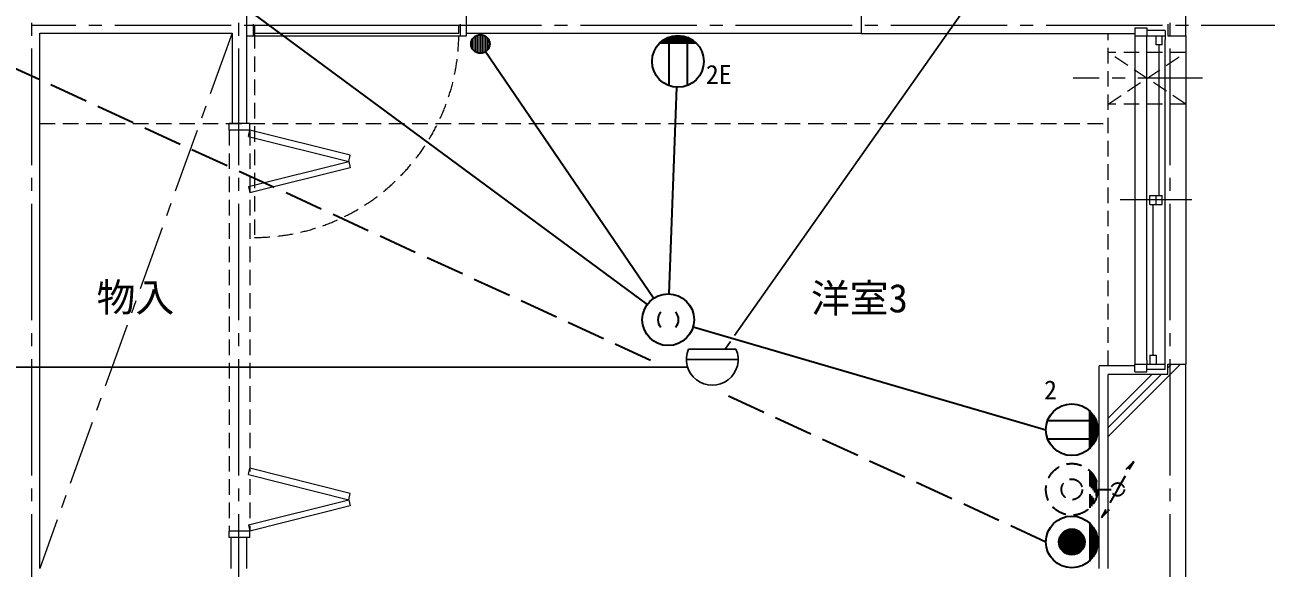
# Model space of a CAD drawing. Units: millimetres at full size, sheet at 1:50; details may follow other scales. Extents: x -9674 to 9699, y -6794 to 6791.
# Drawn here: x 1870 to 6668, y -2246 to -145 of the extents above; entities that cross this region are included whole.
import ezdxf
from ezdxf.enums import TextEntityAlignment as Align

# ---------------------------------------------------------------- set-up
doc = ezdxf.new("R2010")
doc.units = ezdxf.units.MM
doc.header["$LTSCALE"] = 50
for name, pattern in [('CHAIN1', [8, 5, -1, 1, -1]), ('CHAIN2', [12, 9, -1, 1, -1]), ('DASHED1', [1.8, 1.2, -0.6]), ('DASHED3', [4, 3, -1])]:
    doc.linetypes.add(name, pattern=pattern)
for name, color, linetype, lineweight in [('1-0_芯', 134, 'CHAIN2', 9), ('1-1_躯体', 134, 'Continuous', 9), ('1-2_間仕切', 134, 'Continuous', 9), ('1-3_建具', 134, 'Continuous', 9), ('1-7_その他', 134, 'DASHED1', 9), ('1-8_ハッチ', 134, 'Continuous', 9), ('1-C_梁', 134, 'DASHED1', 9), ('2-0_芯', 2, 'Continuous', 35), ('3-2', 3, 'DASHED1', 35), ('3-3', 1, 'Continuous', 25), ('3-E', 3, 'Continuous', 35)]:
    doc.layers.add(name, color=color, linetype=linetype, lineweight=lineweight)
doc.layers.add('1-A_文字', color=134, linetype='Continuous')
doc.styles.add('ＭＳ ゴシック', font='')
doc.styles.get('ＭＳ ゴシック').set_extended_font_data('MS Gothic')

msp = doc.modelspace()

# ---------------------------------------------------------------- linework, layer by layer
at = {"layer": '1-0_芯'}
for p, q in [((1897.5, -3087.09), (1897.5, 4842.91)), ((6297.5, -3087.09), (6297.5, 4842.91)), ((2697.5, -3087.09), (2697.5, 462.91)), ((8067.5, -147.09), (1897.5, -147.09))]:
    msp.add_line(p, q, dxfattribs=at)
at = {"layer": '1-1_躯体'}
for p, q in [((6287.5, -143.09), (6287.5, -187.06)), ((6287.5, -1457.06), (6357.5, -1457.06)), ((6287.5, -1497.06), (6287.5, -1457.06)), ((6357.5, -3177.09), (6357.5, -1457.06)), ((6287.5, -1497.06), (6057.5, -1497.06)), ((6057.5, -2247.09), (6057.5, -1497.06))]:
    msp.add_line(p, q, dxfattribs=at)
msp.add_lwpolyline([(6287.5, -187.06), (6357.5, -187.06), (6357.5, -38.09)], dxfattribs=at)
at = {"layer": '1-2_間仕切'}
for p, q in [((1927.5, -2247.09), (1927.5, -177.09)), ((1927.5, -177.09), (2671.5, -177.09)), ((2671.5, -177.09), (2671.5, -527.09)), ((2727.5, -527.09), (2727.5, -177.09)), ((5102.5, -178.09), (3577.5, -178.09)), ((2667.5, -2247.09), (2667.5, -2127.09)), ((2727.5, -2247.09), (2727.5, -2127.09))]:
    msp.add_line(p, q, dxfattribs=at)
at = {"layer": '1-3_建具'}
for p, q in [((2727.5, -187.09), (2727.5, -107.09)), ((3552.5, -142.09), (3552.5, -187.09)), ((2727.5, -187.09), (2752.5, -187.09)), ((2757.5, -147.09), (2757.5, -177.09)), ((3547.5, -147.09), (2757.5, -147.09)), ((2757.5, -177.09), (3547.5, -177.09)), ((3547.5, -177.09), (3547.5, -147.09)), ((6160.5, -157.06), (6161.53, -157.06)), ((6160.5, -157.06), (6160.5, -187.06)), ((6160.5, -157.06), (6207.5, -157.06)), ((6160.5, -187.06), (6207.5, -187.06)), ((6160.5, -187.06), (6160.5, -1457.06)), ((6207.5, -157.06), (6207.5, -187.06)), ((6277.5, -167.06), (6207.5, -167.06)), ((6207.5, -187.06), (6277.5, -187.06)), ((6207.5, -202.06), (6207.5, -187.06)), ((6266.5, -222.06), (6266.5, -187.06)), ((6277.5, -167.06), (6277.5, -202.06)), ((6357.5, -187.06), (6357.5, -1457.06)), ((6207.5, -1442.06), (6207.5, -202.06)), ((6254.5, -804.56), (6254.5, -222.06)), ((6277.5, -1442.06), (6277.5, -202.06)), ((2740, -527.09), (2660, -527.09)), ((2740, -552.09), (2740, -527.09)), ((2733.94, -576.34), (2740, -552.09)), ((2733.94, -770.37), (3121.99, -673.35)), ((3128.06, -697.61), (2740, -794.62)), ((3121.99, -673.35), (3128.06, -697.61)), ((2733.94, -770.37), (2740, -794.62)), ((6218.5, -839.56), (6218.5, -804.56)), ((6218.5, -804.56), (6266.5, -804.56)), ((6242.5, -839.56), (6242.5, -804.56)), ((6266.5, -839.56), (6266.5, -804.56)), ((6380.98, -822.06), (6104.02, -822.06)), ((6218.5, -839.56), (6266.5, -839.56)), ((6230.5, -839.56), (6230.5, -1422.06)), ((6218.5, -1422.06), (6242.5, -1422.06)), ((6218.5, -1422.06), (6218.5, -1457.06)), ((6242.5, -1422.06), (6242.5, -1457.06)), ((6160.5, -1487.06), (6161.53, -1487.06)), ((6160.5, -1487.06), (6207.5, -1487.06)), ((6207.5, -1442.06), (6207.5, -1457.06)), ((6207.5, -1457.06), (6277.5, -1457.06)), ((6207.5, -1487.06), (6207.5, -1457.06)), ((6277.5, -1477.06), (6207.5, -1477.06)), ((6277.5, -1477.06), (6277.5, -1442.06)), ((2733.94, -1883.8), (2740, -1859.55)), ((3128.06, -1956.57), (2740, -1859.55)), ((2733.94, -1883.8), (3121.99, -1980.82)), ((3121.99, -1980.82), (3128.06, -1956.57)), ((2740, -2102.09), (2660, -2102.09)), ((2660, -2127.09), (2660, -2102.09)), ((2733.94, -2077.83), (2740, -2102.09)), ((2740, -2127.09), (2740, -2102.09)), ((2740, -2127.09), (2660, -2127.09))]:
    msp.add_line(p, q, dxfattribs=at)
at = {"layer": '1-3_建具', "linetype": 'DASHED1'}
for p, q in [((2757.5, -177.09), (2757.5, -967.09)), ((2660, -552.09), (2660, -2102.09)), ((2740, -552.09), (2740, -2102.09))]:
    msp.add_line(p, q, dxfattribs=at)
at = {"layer": '1-3_建具'}
for points in [[(2752.5, -142.09), (2752.5, -187.09), (3552.5, -187.09)], [(3552.5, -187.09), (3577.5, -187.09), (3577.5, -107.09)], [(6266.5, -222.06), (6242.5, -222.06), (6242.5, -187.06)], [(2740, -552.09), (2660, -552.09), (2660, -527.09)], [(2733.94, -576.34), (3121.99, -673.35), (3128.06, -649.1), (2740, -552.09)], [(6160.5, -1487.06), (6160.5, -1457.06), (6207.5, -1457.06)], [(2733.94, -2077.83), (3121.99, -1980.82), (3128.06, -2005.07), (2740, -2102.09)]]:
    msp.add_lwpolyline(points, dxfattribs=at)
at = {"layer": '1-3_建具', "linetype": 'DASHED1'}
msp.add_arc((2757.5, -177.09), 790, 270, 0, dxfattribs=at)
at = {"layer": '1-7_その他', "linetype": 'CHAIN1'}
for p, q in [((2671.5, -177.09), (1927.5, -2247.09)), ((6422.5, -351.82), (5922.5, -351.82))]:
    msp.add_line(p, q, dxfattribs=at)
at = {"layer": '1-7_その他'}
for p in [(6357.5, -251.82), (6357.5, -451.82)]:
    msp.add_line(p, (6057.5, -251.82), dxfattribs=at)
msp.add_lwpolyline([(6357.5, -451.82), (6057.5, -451.82), (6357.5, -251.82)], dxfattribs=at)
at = {"layer": '1-8_ハッチ'}
for p, q in [((5102.5, -13.09), (5102.5, -178.09)), ((5102.5, -178.09), (6160.5, -178.09)), ((6160.5, -1464.06), (6022.5, -1464.06)), ((6022.5, -2247.09), (6022.5, -1464.06)), ((6057.5, -1737.09), (6337.53, -1457.06)), ((6287.5, -1471.74), (6302.17, -1457.06)), ((6057.5, -1701.74), (6262.17, -1497.06)), ((6057.5, -1666.38), (6226.82, -1497.06))]:
    msp.add_line(p, q, dxfattribs=at)
at = {"layer": '1-C_梁'}
for p, q in [((6057.5, -1464.06), (6057.5, -178.09)), ((1927.5, -527.09), (6057.5, -527.09))]:
    msp.add_line(p, q, dxfattribs=at)
at = {"layer": '2-0_芯'}
for p, q in [((4276.35, -1225.67), (2697.47, -59.93)), ((3611.67, -249.71), (3611.67, -188.8)), ((3621.27, -253.96), (3621.27, -184.55)), ((3630.87, -255.26), (3630.87, -183.25)), ((3640.48, -253.96), (3640.48, -184.55)), ((3650.08, -249.71), (3650.08, -188.8)), ((4418.86, -189.6), (4370.22, -189.6)), ((3602.07, -240.86), (3602.07, -197.65)), ((3659.68, -240.86), (3659.68, -197.65)), ((4465.95, -216.6), (4323.12, -216.6)), ((4462.88, -213.6), (4326.2, -213.6)), ((4455.85, -207.6), (4333.23, -207.6)), ((4447.22, -201.6), (4341.86, -201.6)), ((4436, -195.6), (4353.07, -195.6)), ((4359.54, -192.92), (4359.54, -380.31)), ((4429.54, -192.92), (4429.54, -380.31)), ((4300.5, -1202.42), (3651.14, -249.01)), ((4360.57, -1185.14), (4390.76, -386.56)), ((4452.79, -1313.04), (5816.94, -1710.48)), ((5823.26, -1675.27), (6010.66, -1675.27)), ((5986.97, -1781.69), (5986.97, -1638.86)), ((5989.98, -1778.62), (5989.98, -1641.93)), ((5995.98, -1771.58), (5995.98, -1648.96)), ((6001.98, -1762.95), (6001.98, -1657.59)), ((6007.98, -1751.74), (6007.98, -1668.81)), ((6013.98, -1734.59), (6013.98, -1685.95)), ((5823.26, -1745.27), (6010.66, -1745.27))]:
    msp.add_line(p, q, dxfattribs=at)
for centre, radius in [((3630.87, -219.25), 36.01), ((4394.54, -286.61), 100.02), ((4356.79, -1285.07), 100), ((5916.96, -1710.27), 100.02)]:
    msp.add_circle(centre, radius, dxfattribs=at)
for centre, start, end in [((4356.87, -1285.07), 134.60825, 225.39172), ((4356.71, -1285.07), 314.60825, 45.39172)]:
    msp.add_arc(centre, 40.08, start, end, dxfattribs=at)
at = {"layer": '3-2'}
for p, q in [((5986.96, -1869.72), (5986.96, -2012.55)), ((5992.96, -1876.14), (5992.96, -2006.13)), ((5998.96, -1883.9), (5998.96, -1998.37)), ((6004.96, -1893.64), (6004.96, -1988.63)), ((6010.96, -1907.02), (6010.96, -1975.25)), ((6016.96, -1941.14), (6068.91, -1941.14)), ((6093.91, -1941.14), (6031.41, -2049.39)), ((6031.41, -2049.39), (6062.31, -2018.49))]:
    msp.add_line(p, q, dxfattribs=at)
msp.add_lwpolyline([(6093.91, -1941.14), (6156.41, -1832.88), (6125.51, -1863.78)], dxfattribs=at)
for centre, radius in [((5916.96, -1941.14), 100), ((5916.96, -1941.14), 40), ((6093.91, -1941.14), 25)]:
    msp.add_circle(centre, radius, dxfattribs=at)
at = {"layer": '3-3'}
for p, q in [((4613.66, -1345.6), (5486.23, -107.09)), ((4576.44, -1398.44), (4597.2, -1368.96)), ((4427.09, -1438.44), (4627.13, -1438.44)), ((4435.42, -1398.44), (4618.79, -1398.44)), ((923.06, -1468.45), (4431.69, -1468.45))]:
    msp.add_line(p, q, dxfattribs=at)
msp.add_arc((4527.11, -1438.43), 100.03, 156.4305, 23.56947, dxfattribs=at)
at = {"layer": '3-E', "linetype": 'DASHED3'}
for p, q in [((4288.06, -1442.2), (1250.29, -46.62)), ((5816.96, -2144.59), (4565.38, -1569.6))]:
    msp.add_line(p, q, dxfattribs=at)
at = {"layer": '3-E'}
for p, q in [((5881.25, -2109.25), (5952.67, -2109.25)), ((5886.96, -2104.25), (5946.96, -2104.25)), ((5895.17, -2099.25), (5938.75, -2099.25)), ((5986.96, -2072.83), (5986.96, -2215.66)), ((5992.96, -2079.25), (5992.96, -2209.24)), ((5998.96, -2087.01), (5998.96, -2201.48)), ((6004.96, -2096.75), (6004.96, -2191.74)), ((6010.96, -2110.13), (6010.96, -2178.36)), ((5866.96, -2144.25), (5966.96, -2144.25)), ((5867.21, -2139.25), (5966.71, -2139.25)), ((5867.21, -2149.25), (5966.71, -2149.25)), ((5867.97, -2134.25), (5965.95, -2134.25)), ((5867.97, -2154.25), (5965.95, -2154.25)), ((5869.26, -2129.25), (5964.66, -2129.25)), ((5871.13, -2124.25), (5962.79, -2124.25)), ((5873.66, -2119.25), (5960.26, -2119.25)), ((5876.96, -2114.25), (5956.96, -2114.25)), ((5869.26, -2159.25), (5964.66, -2159.25)), ((5871.13, -2164.25), (5962.79, -2164.25)), ((5873.66, -2169.25), (5960.26, -2169.25)), ((5876.96, -2174.25), (5956.96, -2174.25)), ((5881.25, -2179.25), (5952.67, -2179.25)), ((5886.96, -2184.25), (5946.96, -2184.25)), ((5895.17, -2189.25), (5938.75, -2189.25))]:
    msp.add_line(p, q, dxfattribs=at)
for radius in [100, 50]:
    msp.add_circle((5916.96, -2144.25), radius, dxfattribs=at)

# ---------------------------------------------------------------- texts
at = {"layer": '1-A_文字', "style": 'ＭＳ ゴシック'}
for s, p in [('物入', (2147.5, -1287.09)), ('洋室3', (4908.47, -1289.83))]:
    msp.add_text(s, height=110, dxfattribs=at).set_placement(p, align=Align.BOTTOM_LEFT)
at = {"layer": '2-0_芯', "color": 7, "style": 'ＭＳ ゴシック'}
for s, p in [('2E', (4502.48, -395.39)), ('2', (5809.63, -1615.17))]:
    msp.add_text(s, height=73.31, dxfattribs=at).set_placement(p, align=Align.BOTTOM_LEFT)

doc.saveas('drawing.dxf')
